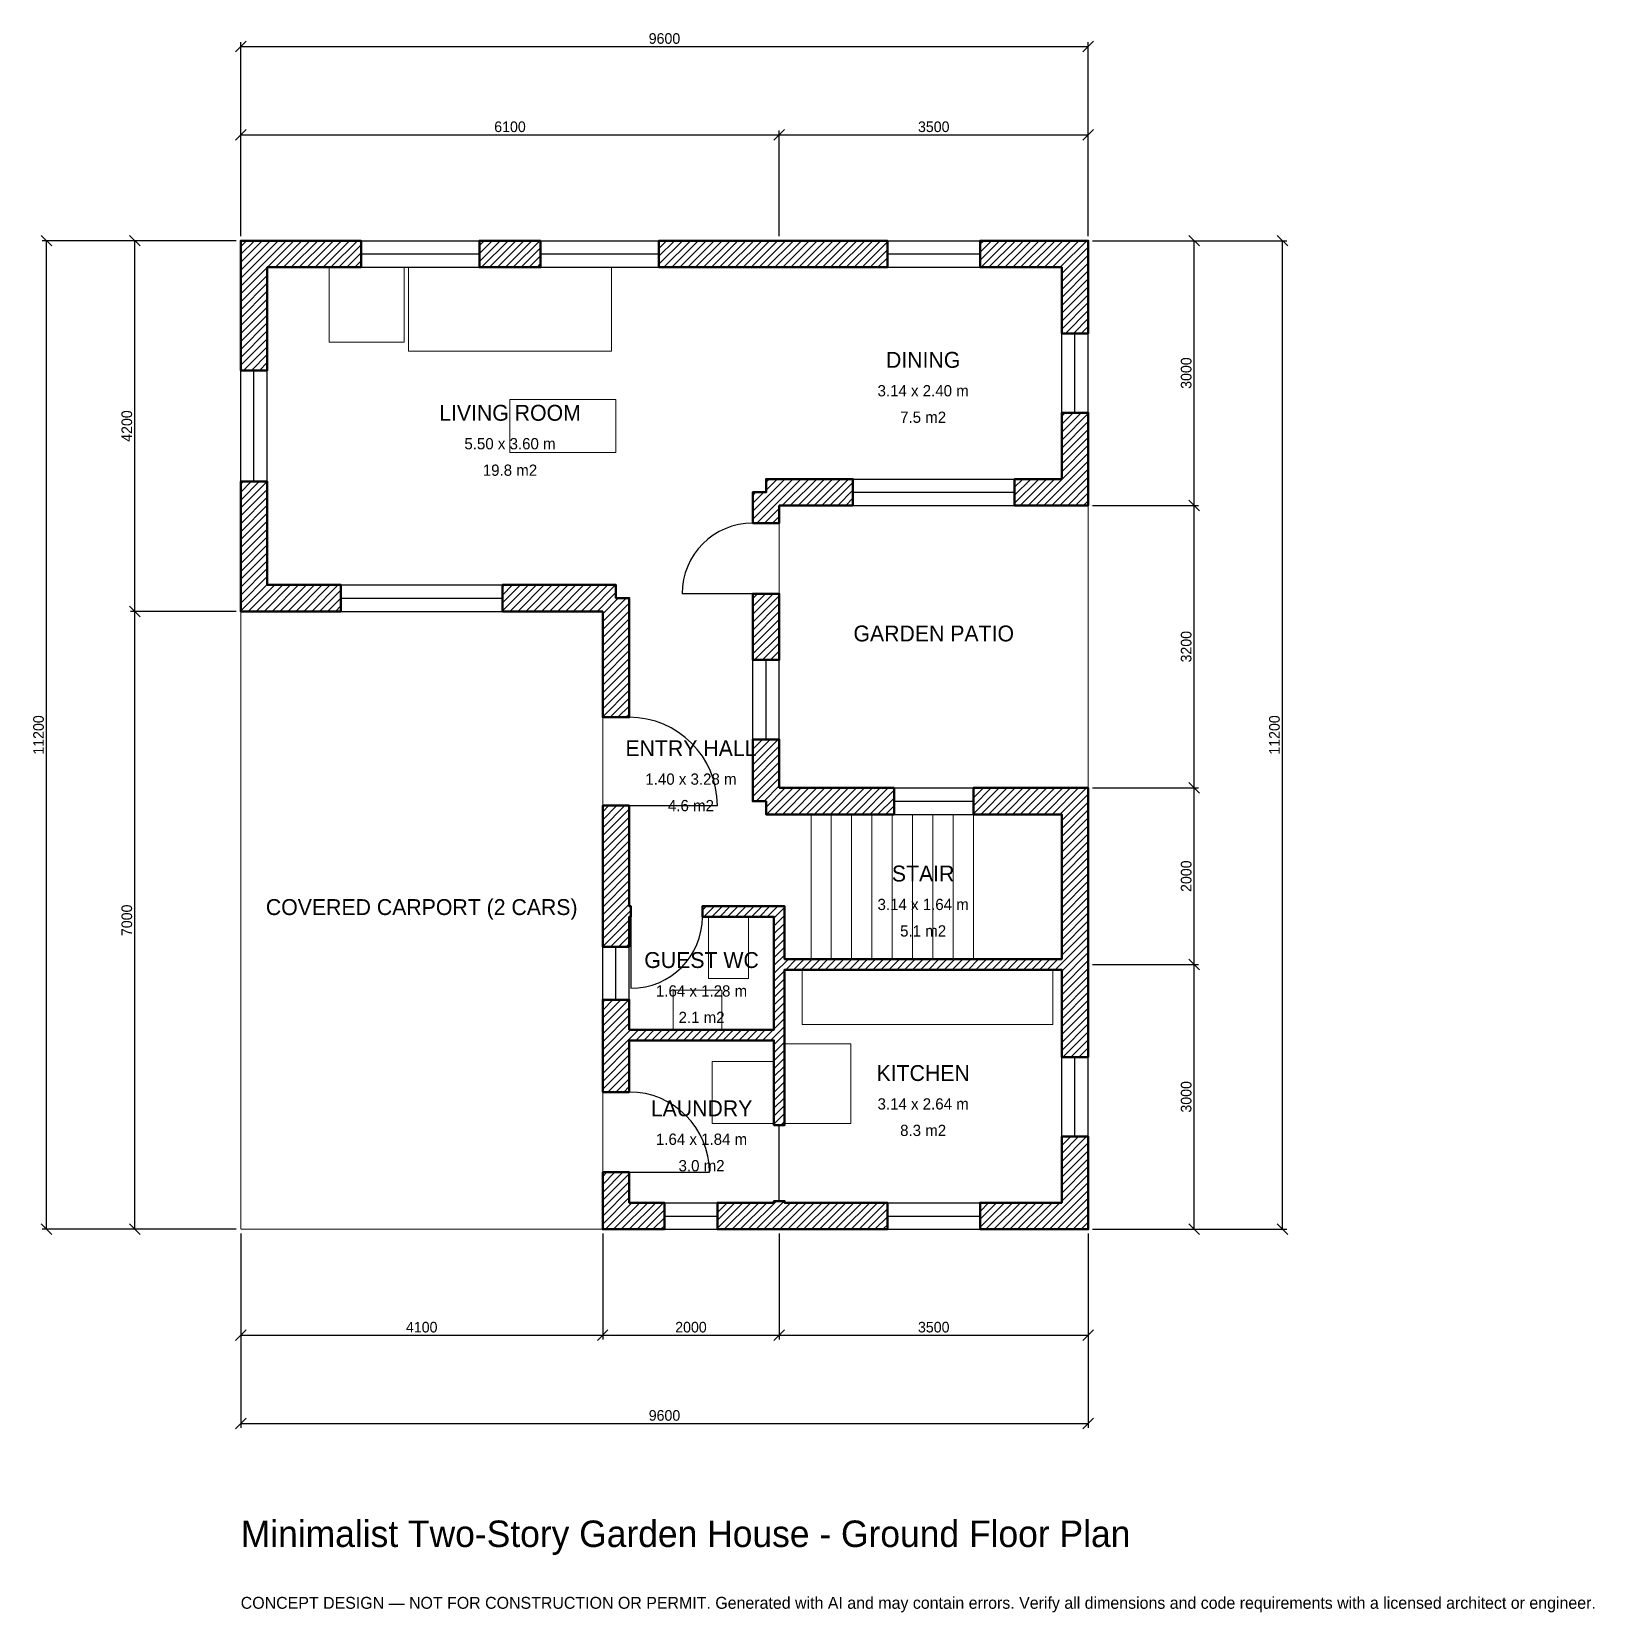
# Model space of a CAD drawing. Header units: millimetres. Extents: x -2369 to 15333, y -4341 to 13569.
import ezdxf
from ezdxf.enums import TextEntityAlignment as Align

# ---------------------------------------------------------------- set-up
doc = ezdxf.new("R2010")
doc.units = ezdxf.units.MM
doc.linetypes.add('DASHED', pattern=[1.524, 1.27, -0.254])
for name, color, linetype, lineweight in [('A-ANNO-DIMS', 1, 'Continuous', 13), ('A-ANNO-TEXT', 7, 'Continuous', 18), ('A-AREA-IDEN', 7, 'Continuous', 18), ('A-DOOR', 2, 'Continuous', 25), ('A-FLOR-FIXT', 9, 'Continuous', 13), ('A-FLOR-STRS', 3, 'Continuous', 18), ('A-FURN', 9, 'Continuous', 13), ('A-GLAZ', 4, 'Continuous', 25), ('A-SITE-PAVE', 8, 'Continuous', 13), ('A-WALL', 7, 'Continuous', 50), ('A-WALL-PATT', 8, 'Continuous', 13)]:
    doc.layers.add(name, color=color, linetype=linetype, lineweight=lineweight)
doc.dimstyles.new('PLAN', dxfattribs={"dimtxt": 120, "dimasz": 80, "dimexe": 50, "dimexo": 50, "dimgap": 30, "dimtad": 1, "dimdec": 0, "dimtsz": 60, "dimcen": 2.5, "dimclrd": 1, "dimclre": 1, "dimazin": 3, "dimtfac": 1, "dimtmove": 0, "dimatfit": 3})

msp = doc.modelspace()

# ---------------------------------------------------------------- hatches: boundary and pattern name
at = {"layer": 'A-WALL-PATT'}
h = msp.add_hatch(dxfattribs=at)
h.set_pattern_fill('ANSI31', color=8, scale=20)
h.paths.add_polyline_path([(4099.999, 0), (4099.999, 0), (4099.999, 300), (4100, 300), (4100, 645), (4400, 645), (4400, 300), (4800, 300), (4800, 0), (4400, 0), (4400, -0.001), (4100, -0.001), (4100, 0), (4099.999, 0)])
h.paths.add_polyline_path([(4100, 2050), (4100, 2140), (4099.999, 2140), (4099.999, 2260), (4100, 2260), (4100, 2350), (4100, 2600), (4400, 2600), (4400, 2350), (4400, 2260), (6040, 2260), (6040, 2940), (6040, 3060), (6040, 3540), (5230, 3540), (5230, 3660), (6040, 3660), (6160, 3660), (6160, 3540), (6160, 3060), (9300, 3060), (9300, 3150), (9300, 4700), (8300, 4700), (8300, 5000), (9300, 5000), (9300, 5000.001), (9600, 5000.001), (9600, 5000), (9600.001, 5000), (9600.001, 4700), (9600, 4700), (9600, 3150), (9600, 3060), (9600.001, 3060), (9600.001, 2940), (9600, 2940), (9600, 2850), (9600, 1950), (9300, 1950), (9300, 2850), (9300, 2940), (6160, 2940), (6160, 2260), (6160, 2140), (6160, 1180), (6040, 1180), (6040, 2140), (4400, 2140), (4400, 2050), (4400, 1555), (4100, 1555), (4100, 2050)])
h.paths.add_polyline_path([(4100, 3450), (4100, 3540), (4099.999, 3540), (4099.999, 3660), (4100, 3660), (4100, 3750), (4100, 4800), (4400, 4800), (4400, 3750), (4400, 3660), (4420, 3660), (4420, 3540), (4400, 3540), (4400, 3450), (4400, 3200), (4100, 3200), (4100, 3450)])
h.paths.add_polyline_path([(4100, 7000), (2965, 7000), (2965, 7300), (4250, 7300), (4250, 7150), (4400, 7150), (4400, 5800), (4100, 5800), (4100, 7000)])
h.paths.add_polyline_path([(300, 7000), (300, 6999.999), (0, 6999.999), (0, 7000), (-0.001, 7000), (-0.001, 7300), (0, 7300), (0, 8470), (300, 8470), (300, 7300), (1135, 7300), (1135, 7000), (300, 7000)])
h.paths.add_polyline_path([(0, 10900), (-0.001, 10900), (-0.001, 11200), (0, 11200), (0, 11200.001), (300, 11200.001), (300, 11200), (1363.3333, 11200), (1363.3333, 10900), (300, 10900), (300, 9730), (0, 9730), (0, 10900)])
h.paths.add_polyline_path([(3396.6667, 11200), (3396.6667, 10900), (2703.3333, 10900), (2703.3333, 11200), (3396.6667, 11200)])
h.paths.add_polyline_path([(5950, 11200), (6250, 11200), (7325, 11200), (7325, 10900), (6250, 10900), (5950, 10900), (4736.6667, 10900), (4736.6667, 11200), (5950, 11200)])
h.paths.add_polyline_path([(9300, 11200), (9300, 11200.001), (9600, 11200.001), (9600, 11200), (9600.001, 11200), (9600.001, 10900), (9600, 10900), (9600, 10150), (9300, 10150), (9300, 10900), (8375, 10900), (8375, 11200), (9300, 11200)])
h.paths.add_polyline_path([(9600, 8500), (9600.001, 8500), (9600.001, 8200), (9600, 8200), (9600, 8199.999), (9300, 8199.999), (9300, 8200), (8765, 8200), (8765, 8500), (9300, 8500), (9300, 9250), (9600, 9250), (9600, 8500)])
h.paths.add_polyline_path([(6100, 8200), (6100, 8000), (5800, 8000), (5800, 8350), (5950, 8350), (5950, 8500), (6935, 8500), (6935, 8200), (6100, 8200)])
h.paths.add_polyline_path([(6100, 7150), (6100, 6850), (6100, 6450), (5800, 6450), (5800, 6850), (5800, 7150), (5800, 7200), (6100, 7200), (6100, 7150)])
h.paths.add_polyline_path([(6100, 5000), (7400, 5000), (7400, 4700), (5950, 4700), (5950, 4850), (5800, 4850), (5800, 5550), (6100, 5550), (6100, 5000)])
h.paths.add_polyline_path([(9600, 300), (9600.001, 300), (9600.001, 0), (9600.001, 0), (9600, 0), (9600, -0.001), (9300, -0.001), (9300, 0), (8375, 0), (8375, 300), (9300, 300), (9300, 1050), (9600, 1050), (9600, 300)])
h.paths.add_polyline_path([(6250, 0), (6160, 0), (6160, -0.001), (6040, -0.001), (6040, 0), (5950, 0), (5400, 0), (5400, 300), (5950, 300), (6040, 300), (6040, 320), (6160, 320), (6160, 300), (6250, 300), (7325, 300), (7325, 0), (6250, 0)])

# ---------------------------------------------------------------- linework, layer by layer
at = {"layer": 'A-DOOR'}
for p, q in [((5800, 7200), (5000, 7200)), ((4400, 4800), (5400, 4800)), ((4420, 3540), (4420, 2730)), ((6100, 320), (6100, 1180)), ((4400, 645), (5310, 645))]:
    msp.add_line(p, q, dxfattribs=at)
for centre, radius, start, end in [((5800, 7200), 800, 90, 180), ((4400, 4800), 1000, 0, 90), ((4420, 3540), 810, 270, 360), ((4400, 645), 910, 0, 90)]:
    msp.add_arc(centre, radius, start, end, dxfattribs=at)
at = {"layer": 'A-FLOR-FIXT'}
for points in [[(5300, 2840), (5750, 2840), (5750, 3540), (5300, 3540)], [(6360, 2320), (9200, 2320), (9200, 2940), (6360, 2940)], [(4900, 2260), (5450, 2260), (5450, 2710), (4900, 2710)]]:
    msp.add_lwpolyline(points, close=True, dxfattribs=at)
at = {"layer": 'A-FLOR-STRS'}
for p, q in [((6460, 3060), (6460, 4700)), ((6690, 3060), (6690, 4700)), ((6920, 3060), (6920, 4700)), ((7150, 3060), (7150, 4700)), ((7380, 3060), (7380, 4700)), ((7610, 3060), (7610, 4700)), ((7840, 3060), (7840, 4700)), ((8070, 3060), (8070, 4700)), ((8300, 3060), (8300, 4700))]:
    msp.add_line(p, q, dxfattribs=at)
at = {"layer": 'A-FURN'}
for points in [[(1000, 10050), (1850, 10050), (1850, 10900), (1000, 10900)], [(1900, 9950), (4200, 9950), (4200, 10900), (1900, 10900)], [(3050, 8800), (4250, 8800), (4250, 9400), (3050, 9400)], [(6160, 1200), (6910, 1200), (6910, 2100), (6160, 2100)], [(5340, 1200), (6040, 1200), (6040, 1900), (5340, 1900)]]:
    msp.add_lwpolyline(points, close=True, dxfattribs=at)
at = {"layer": 'A-GLAZ'}
for p, q in [((1363.3333, 11200), (2703.3333, 11200)), ((3396.6667, 11200), (4736.6667, 11200)), ((7325, 11200), (8375, 11200)), ((1363.3333, 11050), (2703.3333, 11050)), ((3396.6667, 11050), (4736.6667, 11050)), ((7325, 11050), (8375, 11050)), ((1363.3333, 10900), (2703.3333, 10900)), ((3396.6667, 10900), (4736.6667, 10900)), ((7325, 10900), (8375, 10900)), ((9300, 9250), (9300, 10150)), ((9450, 9250), (9450, 10150)), ((9600, 9250), (9600, 10150)), ((0, 8470), (0, 9730)), ((150, 8470), (150, 9730)), ((300, 8470), (300, 9730)), ((6935, 8500), (8765, 8500)), ((6935, 8350), (8765, 8350)), ((6935, 8200), (8765, 8200)), ((1135, 7300), (2965, 7300)), ((1135, 7150), (2965, 7150)), ((1135, 7000), (2965, 7000)), ((5800, 5550), (5800, 6450)), ((5950, 5550), (5950, 6450)), ((6100, 5550), (6100, 6450)), ((7400, 5000), (8300, 5000)), ((7400, 4850), (8300, 4850)), ((7400, 4700), (8300, 4700)), ((4100, 2600), (4100, 3200)), ((4250, 2600), (4250, 3200)), ((4400, 2600), (4400, 3200)), ((9300, 1050), (9300, 1950)), ((9450, 1050), (9450, 1950)), ((9600, 1050), (9600, 1950)), ((4800, 300), (5400, 300)), ((7325, 300), (8375, 300)), ((4800, 150), (5400, 150)), ((4800, 0), (5400, 0)), ((7325, 150), (8375, 150)), ((7325, 0), (8375, 0))]:
    msp.add_line(p, q, dxfattribs=at)
at = {"layer": 'A-SITE-PAVE', "linetype": 'DASHED'}
for points in [[(6100, 5000), (9600, 5000), (9600, 8200), (6100, 8200)], [(0, 0), (4100, 0), (4100, 7000), (0, 7000)]]:
    msp.add_lwpolyline(points, close=True, dxfattribs=at)
at = {"layer": 'A-WALL'}
for points in [[(0, 10900), (-0.001, 10900), (-0.001, 11200), (0, 11200), (0, 11200.001), (300, 11200.001), (300, 11200), (1363.3333, 11200), (1363.3333, 10900), (300, 10900), (300, 9730), (0, 9730), (0, 10900)], [(3396.6667, 11200), (3396.6667, 10900), (2703.3333, 10900), (2703.3333, 11200), (3396.6667, 11200)], [(5950, 11200), (6250, 11200), (7325, 11200), (7325, 10900), (6250, 10900), (5950, 10900), (4736.6667, 10900), (4736.6667, 11200), (5950, 11200)], [(9300, 11200), (9300, 11200.001), (9600, 11200.001), (9600, 11200), (9600.001, 11200), (9600.001, 10900), (9600, 10900), (9600, 10150), (9300, 10150), (9300, 10900), (8375, 10900), (8375, 11200), (9300, 11200)], [(9600, 8500), (9600.001, 8500), (9600.001, 8200), (9600, 8200), (9600, 8199.999), (9300, 8199.999), (9300, 8200), (8765, 8200), (8765, 8500), (9300, 8500), (9300, 9250), (9600, 9250), (9600, 8500)], [(300, 7000), (300, 6999.999), (0, 6999.999), (0, 7000), (-0.001, 7000), (-0.001, 7300), (0, 7300), (0, 8470), (300, 8470), (300, 7300), (1135, 7300), (1135, 7000), (300, 7000)], [(6100, 8200), (6100, 8000), (5800, 8000), (5800, 8350), (5950, 8350), (5950, 8500), (6935, 8500), (6935, 8200), (6100, 8200)], [(4100, 7000), (2965, 7000), (2965, 7300), (4250, 7300), (4250, 7150), (4400, 7150), (4400, 5800), (4100, 5800), (4100, 7000)], [(6100, 7150), (6100, 6850), (6100, 6450), (5800, 6450), (5800, 6850), (5800, 7150), (5800, 7200), (6100, 7200), (6100, 7150)], [(6100, 5000), (7400, 5000), (7400, 4700), (5950, 4700), (5950, 4850), (5800, 4850), (5800, 5550), (6100, 5550), (6100, 5000)], [(4100, 2050), (4100, 2140), (4099.999, 2140), (4099.999, 2260), (4100, 2260), (4100, 2350), (4100, 2600), (4400, 2600), (4400, 2350), (4400, 2260), (6040, 2260), (6040, 2940), (6040, 3060), (6040, 3540), (5230, 3540), (5230, 3660), (6040, 3660), (6160, 3660), (6160, 3540), (6160, 3060), (9300, 3060), (9300, 3150), (9300, 4700), (8300, 4700), (8300, 5000), (9300, 5000), (9300, 5000.001), (9600, 5000.001), (9600, 5000), (9600.001, 5000), (9600.001, 4700), (9600, 4700), (9600, 3150), (9600, 3060), (9600.001, 3060), (9600.001, 2940), (9600, 2940), (9600, 2850), (9600, 1950), (9300, 1950), (9300, 2850), (9300, 2940), (6160, 2940), (6160, 2260), (6160, 2140), (6160, 1180), (6040, 1180), (6040, 2140), (4400, 2140), (4400, 2050), (4400, 1555), (4100, 1555), (4100, 2050)], [(4100, 3450), (4100, 3540), (4099.999, 3540), (4099.999, 3660), (4100, 3660), (4100, 3750), (4100, 4800), (4400, 4800), (4400, 3750), (4400, 3660), (4420, 3660), (4420, 3540), (4400, 3540), (4400, 3450), (4400, 3200), (4100, 3200), (4100, 3450)], [(9600, 300), (9600.001, 300), (9600.001, 0), (9600.001, 0), (9600, 0), (9600, -0.001), (9300, -0.001), (9300, 0), (8375, 0), (8375, 300), (9300, 300), (9300, 1050), (9600, 1050), (9600, 300)], [(4099.999, 0), (4099.999, 0), (4099.999, 300), (4100, 300), (4100, 645), (4400, 645), (4400, 300), (4800, 300), (4800, 0), (4400, 0), (4400, -0.001), (4100, -0.001), (4100, 0), (4099.999, 0)], [(6250, 0), (6160, 0), (6160, -0.001), (6040, -0.001), (6040, 0), (5950, 0), (5400, 0), (5400, 300), (5950, 300), (6040, 300), (6040, 320), (6160, 320), (6160, 300), (6250, 300), (7325, 300), (7325, 0), (6250, 0)]]:
    msp.add_lwpolyline(points, close=True, dxfattribs=at)

# ---------------------------------------------------------------- texts
at = {"layer": 'A-ANNO-TEXT'}
for s, height, p in [('Minimalist Two-Story Garden House - Ground Floor Plan', 300, (0, -3600)), ('CONCEPT DESIGN — NOT FOR CONSTRUCTION OR PERMIT. Generated with AI and may contain errors. Verify all dimensions and code requirements with a licensed architect or engineer.', 135, (0, -4300))]:
    msp.add_text(s, height=height, dxfattribs=at).set_placement(p)
at = {"layer": 'A-AREA-IDEN'}
for s, height, p in [('DINING', 180, (7730, 9850)), ('3.14 x 2.40 m', 127.5, (7730, 9500)), ('LIVING ROOM', 180, (3050, 9250)), ('7.5 m2', 127.5, (7730, 9200)), ('5.50 x 3.60 m', 127.5, (3050, 8900)), ('19.8 m2', 127.5, (3050, 8600)), ('GARDEN PATIO', 180, (7850, 6750)), ('ENTRY HALL', 180, (5100, 5450)), ('1.40 x 3.28 m', 127.5, (5100, 5100)), ('4.6 m2', 127.5, (5100, 4800)), ('STAIR', 180, (7730, 4030)), ('COVERED CARPORT (2 CARS)', 180, (2050, 3650)), ('3.14 x 1.64 m', 127.5, (7730, 3680)), ('5.1 m2', 127.5, (7730, 3380)), ('GUEST WC', 180, (5220, 3050)), ('1.64 x 1.28 m', 127.5, (5220, 2700)), ('2.1 m2', 127.5, (5220, 2400)), ('KITCHEN', 180, (7730, 1770)), ('LAUNDRY', 180, (5220, 1370)), ('3.14 x 2.64 m', 127.5, (7730, 1420)), ('1.64 x 1.84 m', 127.5, (5220, 1020)), ('8.3 m2', 127.5, (7730, 1120)), ('3.0 m2', 127.5, (5220, 720))]:
    msp.add_text(s, height=height, dxfattribs=at).set_placement(p, align=Align.MIDDLE_CENTER)

# ---------------------------------------------------------------- dimensions: what is measured, and where the dimension line sits
at = {"layer": 'A-ANNO-DIMS'}
for base, p1, p2, text in [((0, 13400), (0, 11200), (9600, 11200), '9600'), ((0, 12400), (0, 11200), (6100, 11200), '6100'), ((6100, 12400), (6100, 11200), (9600, 11200), '3500'), ((0, -1200), (0, 0), (4100, 0), '4100'), ((0, -2200), (0, 0), (9600, 0), '9600'), ((4100, -1200), (4100, 0), (6100, 0), '2000'), ((6100, -1200), (6100, 0), (9600, 0), '3500')]:
    msp.add_linear_dim(base=base, p1=p1, p2=p2, text=text, dimstyle='PLAN', dxfattribs=at).render()
for base, p1, p2, text in [((-2200, 0), (0, 0), (0, 11200), '11200'), ((-1200, 7000), (0, 7000), (0, 11200), '4200'), ((10800, 8200), (9600, 8200), (9600, 11200), '3000'), ((11800, 0), (9600, 0), (9600, 11200), '11200'), ((10800, 5000), (9600, 5000), (9600, 8200), '3200'), ((-1200, 0), (0, 0), (0, 7000), '7000'), ((10800, 3000), (9600, 3000), (9600, 5000), '2000'), ((10800, 0), (9600, 0), (9600, 3000), '3000')]:
    msp.add_linear_dim(base=base, p1=p1, p2=p2, angle=90, text=text, dimstyle='PLAN', dxfattribs=at).render()

doc.saveas('drawing.dxf')
